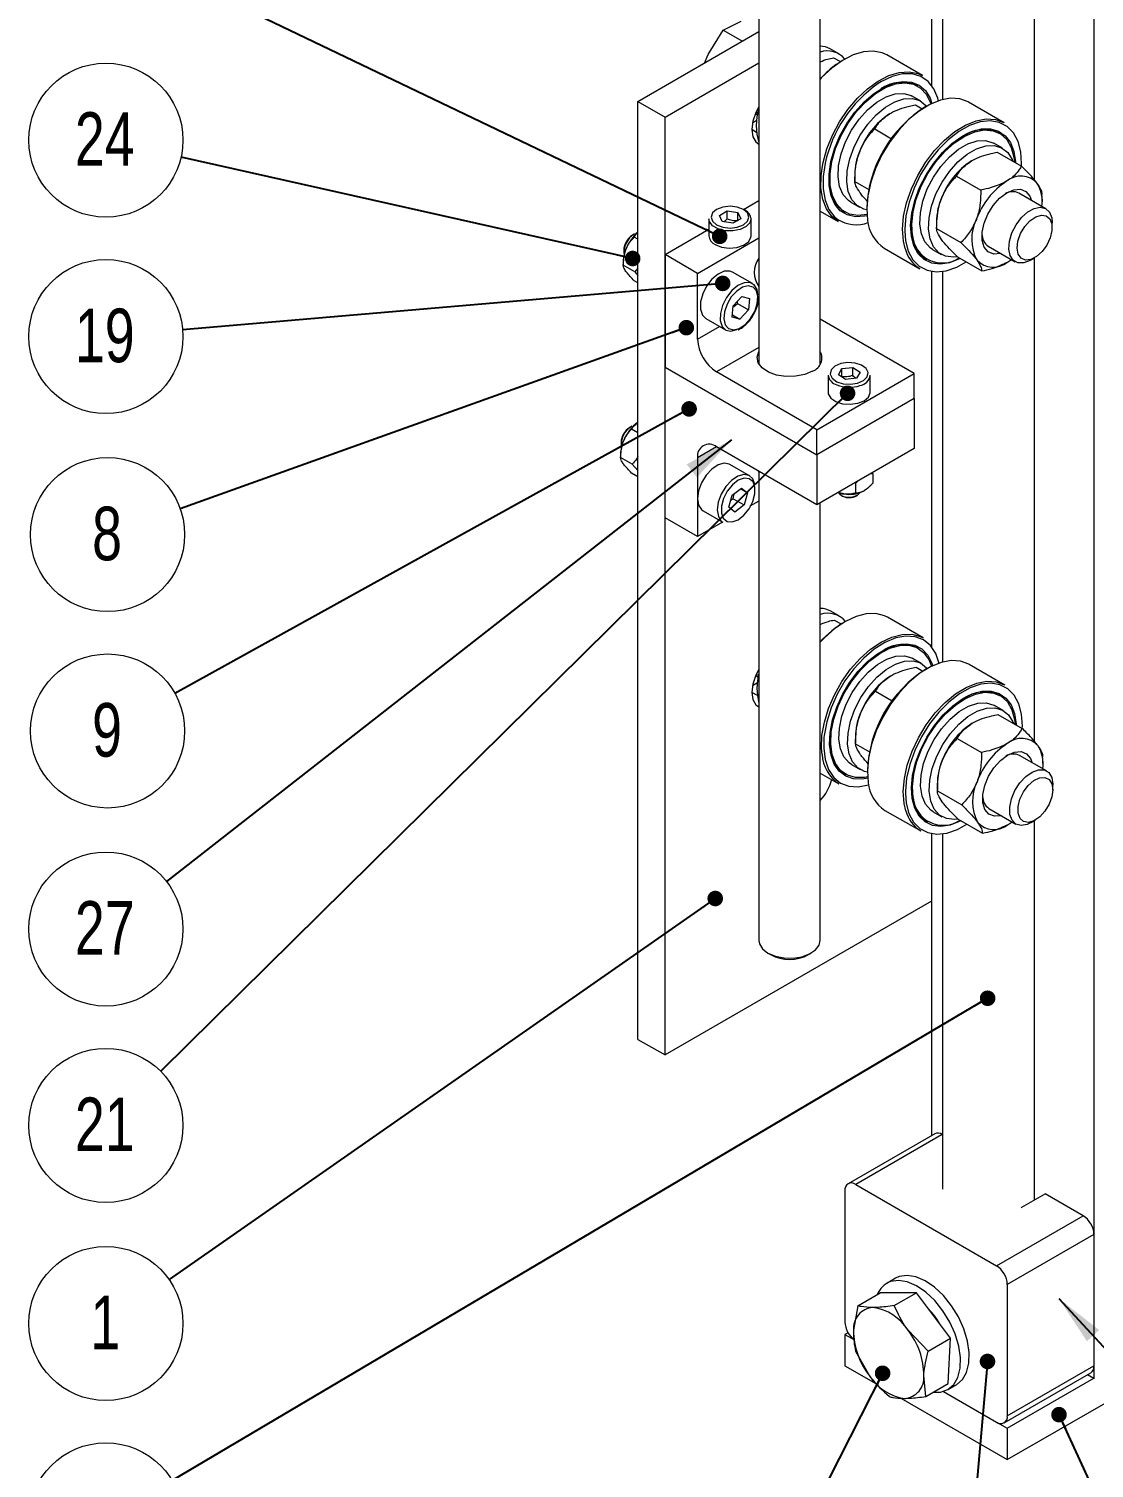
# Model space of a CAD drawing. Header units: millimetres. Extents: x 15 to 415, y 5 to 292.
# Drawn here: x 231.5 to 301, y 101.1 to 195.1 of the extents above; entities that cross this region are included whole.
import ezdxf

# ---------------------------------------------------------------- set-up
doc = ezdxf.new("R2010")
doc.units = ezdxf.units.MM
doc.styles.add('SLDTEXTSTYLE1', font='TXT', dxfattribs={"width": 0.75})
doc.dimstyles.new('SLDDIMSTYLE0', dxfattribs={"dimtxt": 0.18, "dimasz": 1.016, "dimexe": 0, "dimexo": 0.0625, "dimgap": 0, "dimtad": 0, "dimtih": 1, "dimtoh": 1, "dimdec": 0, "dimrnd": 1e-09, "dimzin": 0, "dimdsep": 46, "dimtxsty": 'Standard', "dimblk1": 'DOT', "dimblk2": 'DOT', "dimsah": 1, "dimcen": 0.09, "dimadec": 0, "dimazin": 0, "dimtfac": 1.016, "dimtdec": 0, "dimtofl": 0, "dimtmove": 0, "dimatfit": 3, "dimldrblk": 'DOT', "dimfxl": 1, "dimfrac": 2, "dimtolj": 1, "dimtzin": 0, "dimarcsym": 0})
doc.dimstyles.new('SLDDIMSTYLE1', dxfattribs={"dimtxt": 0.18, "dimasz": 3.302, "dimexe": 0, "dimexo": 0.0625, "dimgap": 0, "dimtad": 0, "dimtih": 1, "dimtoh": 1, "dimdec": 0, "dimrnd": 1e-09, "dimzin": 0, "dimdsep": 46, "dimtxsty": 'Standard', "dimsah": 1, "dimcen": 0.09, "dimadec": 0, "dimazin": 0, "dimtfac": 3.302, "dimtdec": 0, "dimtofl": 0, "dimtmove": 0, "dimatfit": 3, "dimfxl": 1, "dimfrac": 2, "dimtolj": 1, "dimtzin": 0, "dimarcsym": 0})

# ---------------------------------------------------------------- blocks, each defined once
blk = doc.blocks.new('_DOT')
at = {"color": 0, "linetype": 'ByBlock', "lineweight": -2}
blk.add_line((-0.5, 0), (-1, 0), dxfattribs=at)
at = {"color": 0, "linetype": 'ByBlock', "const_width": 0.5}
blk.add_lwpolyline([(-0.25, 0, 1), (0.25, 0, 1)], format="xyb", close=True, dxfattribs=at)
blk = doc.blocks.new('SW_NOTE_14')
at = {"color": 0, "linetype": 'Continuous', "lineweight": 0}
blk.add_circle((-3.579, -3.535), 5.031, dxfattribs=at)
at = {"color": 0, "linetype": 'Continuous', "lineweight": 0, "insert": (-3.65, -1.711), "char_height": 3.5, "attachment_point": 2, "style": 'SLDTEXTSTYLE1'}
blk.add_mtext('21', dxfattribs=at)
blk = doc.blocks.new('SW_NOTE_15')
at = {"color": 0, "linetype": 'Continuous', "lineweight": 0}
blk.add_circle((-4.4, -2.438), 5.031, dxfattribs=at)
at = {"color": 0, "linetype": 'Continuous', "lineweight": 0, "insert": (-4.435, -0.614), "char_height": 3.5, "attachment_point": 2, "style": 'SLDTEXTSTYLE1'}
blk.add_mtext('9', dxfattribs=at)
blk = doc.blocks.new('SW_NOTE_16')
at = {"color": 0, "linetype": 'Continuous', "lineweight": 0}
blk.add_circle((-4.737, -1.694), 5.031, dxfattribs=at)
at = {"color": 0, "linetype": 'Continuous', "lineweight": 0, "insert": (-4.772, 0.129), "char_height": 3.5, "attachment_point": 2, "style": 'SLDTEXTSTYLE1'}
blk.add_mtext('8', dxfattribs=at)
blk = doc.blocks.new('SW_NOTE_17')
at = {"color": 0, "linetype": 'Continuous', "lineweight": 0}
blk.add_circle((-5.012, -0.432), 5.031, dxfattribs=at)
at = {"color": 0, "linetype": 'Continuous', "lineweight": 0, "insert": (-5.082, 1.392), "char_height": 3.5, "attachment_point": 2, "style": 'SLDTEXTSTYLE1'}
blk.add_mtext('19', dxfattribs=at)
blk = doc.blocks.new('SW_NOTE_18')
at = {"color": 0, "linetype": 'Continuous', "lineweight": 0}
blk.add_circle((-4.908, 1.103), 5.031, dxfattribs=at)
at = {"color": 0, "linetype": 'Continuous', "lineweight": 0, "insert": (-4.979, 2.927), "char_height": 3.5, "attachment_point": 2, "style": 'SLDTEXTSTYLE1'}
blk.add_mtext('24', dxfattribs=at)
blk = doc.blocks.new('SW_NOTE_19')
at = {"color": 0, "linetype": 'Continuous', "lineweight": 0}
blk.add_circle((-4.126, -2.879), 5.031, dxfattribs=at)
at = {"color": 0, "linetype": 'Continuous', "lineweight": 0, "insert": (-4.161, -1.055), "char_height": 3.5, "attachment_point": 2, "style": 'SLDTEXTSTYLE1'}
blk.add_mtext('1', dxfattribs=at)
blk = doc.blocks.new('SW_NOTE_22')
at = {"color": 0, "linetype": 'Continuous', "lineweight": 0}
blk.add_circle((-4.329, -2.562), 5.031, dxfattribs=at)
at = {"color": 0, "linetype": 'Continuous', "lineweight": 0, "insert": (-4.364, -0.738), "char_height": 3.5, "attachment_point": 2, "style": 'SLDTEXTSTYLE1'}
blk.add_mtext('3', dxfattribs=at)
blk = doc.blocks.new('SW_NOTE_31')
at = {"color": 0, "linetype": 'Continuous', "lineweight": 0}
blk.add_circle((-3.962, -3.1), 5.031, dxfattribs=at)
at = {"color": 0, "linetype": 'Continuous', "lineweight": 0, "insert": (-4.033, -1.276), "char_height": 3.5, "attachment_point": 2, "style": 'SLDTEXTSTYLE1'}
blk.add_mtext('27', dxfattribs=at)

msp = doc.modelspace()

# ---------------------------------------------------------------- linework, layer by layer
at = {"color": 7, "linetype": 'Continuous', "lineweight": 15}
for p, q in [((301.004, 228.516), (301.004, 106.959)), ((290.397, 218.839), (290.397, 191.391)), ((291.12, 218.422), (291.12, 190.466)), ((297.12, 185.209), (297.12, 217.484)), ((279.136, 210.34), (279.136, 173.186)), ((283.136, 173.186), (283.136, 210.34)), ((276.793, 195.007), (277.971, 195.576)), ((271.236, 190.341), (279.136, 194.9)), ((275.815, 193.414), (276.793, 195.007)), ((276.793, 195.007), (278.057, 194.277)), ((284.354, 193.445), (283.788, 193.772)), ((273.004, 189.321), (279.136, 192.86)), ((275.582, 192.849), (275.815, 193.414)), ((284.007, 193.198), (284.451, 192.942)), ((289.806, 192.031), (287.472, 193.377)), ((289.502, 191.34), (289.431, 191.381)), ((271.236, 129.093), (271.236, 190.341)), ((271.236, 190.341), (273.004, 189.321)), ((289.692, 190.364), (289.127, 190.691)), ((289.346, 190.117), (289.789, 189.861)), ((295.144, 188.95), (292.811, 190.296)), ((273.004, 128.073), (273.004, 189.321)), ((278.982, 189.095), (278.705, 188.935)), ((278.942, 189.641), (279.056, 189.575)), ((287.692, 189.553), (287.692, 189.553)), ((286.692, 188.546), (287.793, 187.911)), ((294.84, 188.259), (294.77, 188.3)), ((295.031, 187.283), (294.465, 187.61)), ((293.031, 186.472), (293.03, 186.472)), ((294.684, 187.036), (296.271, 186.12)), ((285.395, 185.574), (285.395, 185.183)), ((292.031, 185.465), (293.618, 184.549)), ((285.395, 185.124), (286.305, 184.599)), ((297.861, 183.34), (296.1, 184.357)), ((278.117, 183.289), (279.136, 183.877)), ((285.128, 183.762), (285.693, 183.435)), ((297.628, 183.819), (297.628, 184.209)), ((275.871, 182.675), (275.871, 181.562)), ((276.549, 182.895), (277.06, 183.189)), ((276.736, 182.492), (276.549, 182.895)), ((277.433, 182.385), (276.736, 182.492)), ((277.06, 183.189), (277.757, 183.081)), ((277.06, 182.658), (277.06, 183.189)), ((277.944, 182.679), (277.433, 182.385)), ((277.757, 183.081), (277.944, 182.679)), ((277.757, 182.571), (277.757, 183.081)), ((278.621, 181.562), (278.621, 182.675)), ((283.136, 183.18), (284.307, 182.504)), ((284.682, 183.153), (284.753, 183.112)), ((290.733, 182.492), (290.733, 182.102)), ((298.276, 182.111), (298.276, 182.424)), ((271.016, 181.688), (270.882, 181.61)), ((271.236, 181.349), (270.996, 181.488)), ((273.004, 180.338), (275.871, 181.993)), ((275.125, 179.113), (279.136, 181.428)), ((290.734, 182.043), (292.321, 181.127)), ((270.309, 180.618), (270.309, 180.463)), ((287.312, 180.769), (289.646, 179.422)), ((290.466, 180.681), (291.032, 180.354)), ((294.1, 180.893), (295.862, 179.876)), ((270.281, 179.867), (270.281, 179.646)), ((271.03, 179.214), (270.281, 179.646)), ((273.004, 180.338), (273.004, 172.988)), ((275.125, 179.113), (273.004, 180.338)), ((290.021, 180.072), (290.092, 180.031)), ((292.09, 180.191), (293.677, 179.275)), ((295.331, 179.839), (295.331, 179.839)), ((295.359, 179.855), (295.611, 180.021)), ((296.862, 179.975), (297.133, 180.132)), ((297.12, 148.543), (297.12, 180.124)), ((271.236, 178.491), (270.996, 178.629)), ((271.236, 179.457), (271.03, 179.214)), ((271.03, 179.214), (271.236, 178.986)), ((275.125, 174.826), (275.125, 179.113)), ((278.705, 178.455), (277.414, 179.199)), ((290.397, 179.245), (290.397, 154.73)), ((291.12, 179.242), (291.12, 153.732)), ((277.394, 176.257), (277.458, 176.997)), ((277.458, 176.997), (278.017, 177.608)), ((277.504, 176.947), (277.742, 177.146)), ((277.742, 177.146), (277.731, 177.295)), ((277.742, 177.146), (278.449, 176.738)), ((278.449, 176.738), (277.89, 176.127)), ((278.017, 177.608), (278.513, 177.478)), ((278.513, 177.478), (278.449, 176.738)), ((275.665, 176.168), (276.955, 175.423)), ((277.89, 176.127), (277.394, 176.257)), ((277.407, 176.406), (277.89, 176.127)), ((289.267, 172.581), (283.136, 176.12)), ((273.004, 163.157), (273.004, 172.988)), ((273.004, 172.988), (282.903, 167.274)), ((284.547, 172.893), (285.254, 172.976)), ((285.254, 172.976), (285.732, 172.664)), ((285.254, 172.445), (285.254, 172.976)), ((282.903, 168.908), (276.363, 172.683)), ((282.903, 168.908), (289.267, 172.581)), ((283.65, 172.469), (283.65, 171.356)), ((284.317, 172.498), (284.547, 172.893)), ((284.795, 172.186), (284.317, 172.498)), ((284.547, 172.363), (284.547, 172.893)), ((285.503, 172.269), (284.795, 172.186)), ((285.732, 172.664), (285.503, 172.269)), ((286.4, 171.356), (286.4, 172.469)), ((289.267, 170.947), (289.267, 172.581)), ((289.267, 170.947), (282.903, 167.274)), ((289.267, 170.947), (289.267, 167.681)), ((270.839, 169.132), (270.705, 169.055)), ((271.236, 168.691), (270.819, 168.932)), ((282.903, 167.274), (282.903, 168.908)), ((270.133, 168.062), (270.133, 167.907)), ((282.903, 164.008), (276.363, 167.783)), ((289.267, 167.681), (282.903, 164.008)), ((270.105, 167.311), (270.105, 167.09)), ((270.853, 166.658), (270.105, 167.09)), ((270.853, 166.658), (271.236, 166.235)), ((275.125, 167.068), (275.125, 161.933)), ((278.528, 165.899), (277.237, 166.644)), ((277.246, 167.271), (277.246, 167.273)), ((277.248, 167.272), (277.246, 167.271)), ((282.903, 167.274), (282.903, 164.008)), ((271.236, 165.833), (270.819, 166.074)), ((279.091, 166.208), (279.136, 166.111)), ((279.136, 166.182), (279.136, 135.545)), ((285.436, 165.398), (285.581, 165.553)), ((286.558, 166.046), (286.558, 165.413)), ((277.173, 163.846), (277.387, 164.632)), ((277.387, 164.632), (277.991, 165.098)), ((277.46, 164.399), (277.509, 164.726)), ((277.92, 165.043), (278.381, 164.777)), ((277.991, 165.098), (278.381, 164.777)), ((278.381, 164.777), (278.167, 163.991)), ((284.669, 164.71), (284.299, 164.813)), ((284.494, 164.628), (284.59, 164.572)), ((285.436, 165.398), (285.436, 164.765)), ((285.46, 164.572), (285.555, 164.628)), ((275.488, 163.612), (276.778, 162.867)), ((277.563, 163.526), (277.173, 163.846)), ((277.3, 164.313), (277.46, 164.399)), ((277.46, 164.399), (278.167, 163.991)), ((278.167, 163.991), (277.563, 163.526)), ((279.136, 164.247), (278.544, 163.906)), ((283.136, 135.545), (283.136, 164.142)), ((275.125, 161.933), (273.004, 163.157)), ((276.762, 162.877), (275.125, 161.933)), ((284.401, 156.724), (283.835, 157.05)), ((284.054, 156.476), (284.498, 156.22)), ((289.853, 155.309), (287.519, 156.656)), ((289.549, 154.619), (289.478, 154.659)), ((289.739, 153.643), (289.174, 153.969)), ((289.393, 153.395), (289.836, 153.139)), ((295.191, 152.228), (292.858, 153.575)), ((279.029, 152.373), (278.705, 152.186)), ((278.962, 152.935), (279.103, 152.853)), ((287.739, 152.832), (287.739, 152.831)), ((286.739, 151.825), (287.84, 151.189)), ((294.887, 151.537), (294.816, 151.578)), ((295.078, 150.561), (294.512, 150.888)), ((293.077, 149.75), (293.077, 149.75)), ((294.731, 150.314), (296.318, 149.398)), ((285.442, 148.852), (285.442, 148.462)), ((292.078, 148.743), (293.665, 147.827)), ((285.442, 148.402), (286.352, 147.877)), ((297.908, 146.619), (296.147, 147.635)), ((285.175, 147.04), (285.74, 146.714)), ((297.675, 147.097), (297.675, 147.487)), ((283.136, 146.485), (284.354, 145.782)), ((284.729, 146.431), (284.8, 146.391)), ((290.78, 145.771), (290.78, 145.381)), ((290.781, 145.321), (292.368, 144.405)), ((298.323, 145.39), (298.323, 145.703)), ((287.359, 144.047), (289.693, 142.701)), ((290.513, 143.959), (291.079, 143.633)), ((294.147, 144.171), (295.909, 143.154)), ((290.068, 143.35), (290.138, 143.309)), ((292.137, 143.47), (293.724, 142.554)), ((295.378, 143.117), (295.378, 143.117)), ((295.406, 143.134), (295.658, 143.299)), ((296.909, 143.254), (297.18, 143.41)), ((297.12, 118.598), (297.12, 143.375)), ((290.397, 142.531), (290.397, 122.81)), ((291.12, 142.514), (291.12, 119.316)), ((290.397, 138.111), (273.004, 128.073)), ((279.721, 134.729), (279.897, 134.627)), ((282.374, 134.627), (282.551, 134.729)), ((271.236, 129.093), (273.004, 128.073)), ((290.605, 122.93), (284.948, 119.665)), ((291.105, 122.88), (285.448, 119.615)), ((291.12, 122.872), (291.105, 122.88)), ((285.448, 119.615), (294.64, 114.31)), ((284.741, 119.207), (284.741, 110.632)), ((296.302, 118.126), (297.822, 119.003)), ((300.297, 117.575), (297.822, 119.003)), ((294.64, 114.31), (300.297, 117.575)), ((296.254, 118.099), (296.302, 118.126)), ((301.004, 116.35), (295.348, 113.085)), ((301.004, 116.35), (301.004, 107.775)), ((288.045, 113.486), (287.479, 113.159)), ((288.289, 113.596), (288.045, 113.486)), ((295.348, 113.085), (295.348, 104.511)), ((285.592, 111.695), (287.049, 112.536)), ((289.42, 112.543), (287.049, 112.536)), ((287.963, 111.703), (289.42, 112.543)), ((291.637, 109.58), (289.42, 112.543)), ((285.592, 111.695), (285.31, 110.091)), ((290.181, 108.74), (288.867, 110.103)), ((284.948, 109.935), (284.742, 109.817)), ((284.742, 109.817), (284.742, 107.775)), ((284.742, 109.817), (285.362, 109.459)), ((290.181, 108.74), (291.637, 109.58)), ((291.484, 106.609), (291.637, 109.58)), ((285.439, 108.724), (286.342, 107.124)), ((284.742, 107.775), (286.907, 106.526)), ((295.14, 104.053), (300.797, 107.317)), ((295.348, 104.511), (301.004, 107.775)), ((300.59, 107.198), (301.004, 106.959)), ((290.027, 105.769), (289.899, 107.136)), ((290.027, 105.769), (291.484, 106.609)), ((291.478, 106.23), (292.044, 106.557)), ((295.348, 103.695), (301.004, 106.959)), ((301.004, 106.959), (301.03, 106.974)), ((288.394, 105.667), (295.348, 101.653)), ((291.175, 106.102), (294.64, 104.102)), ((295.348, 101.653), (302.798, 105.953)), ((294.684, 104.078), (295.348, 103.695)), ((295.348, 103.695), (295.348, 101.653))]:
    msp.add_line(p, q, dxfattribs=at)
at = {"color": 8, "linetype": 'Continuous', "lineweight": 15}
for p, q in [((278.978, 188.318), (278.661, 188.501)), ((283.272, 186.119), (283.317, 186.345)), ((288.648, 181.885), (288.701, 181.239)), ((288.672, 180.738), (288.56, 181.226)), ((279.044, 177.087), (279.136, 177.141)), ((275.125, 174.826), (276.558, 175.653)), ((279.136, 174.283), (276.363, 172.683)), ((276.363, 167.782), (275.125, 167.068)), ((279.032, 151.539), (278.661, 151.753)), ((283.379, 148.803), (283.359, 148.113)), ((283.253, 147.694), (283.218, 148.109)), ((288.695, 145.163), (288.748, 144.517)), ((288.719, 144.017), (288.607, 144.504))]:
    msp.add_line(p, q, dxfattribs=at)
at = {"color": 7, "linetype": 'Continuous', "lineweight": 15, "flags": 128}
for points in [[(287.472, 193.377), (287.176, 193.515), (286.598, 193.631), (285.96, 193.586), (285.281, 193.381), (284.585, 193.023), (283.893, 192.523), (283.228, 191.898), (283.136, 191.798)], [(283.317, 186.345), (283.569, 187.241), (283.932, 188.138), (284.395, 189.007), (284.945, 189.82), (285.562, 190.551), (286.227, 191.176), (286.919, 191.676), (287.615, 192.034), (288.293, 192.239), (288.932, 192.284), (289.51, 192.168), (289.806, 192.031)], [(290.848, 190.365), (290.801, 190.547), (290.548, 191.16), (290.178, 191.639), (289.704, 191.968), (289.142, 192.135), (288.512, 192.135), (287.834, 191.968), (287.133, 191.639), (286.912, 191.505)], [(283.83, 186.413), (284.068, 187.251), (284.417, 188.089), (284.864, 188.895), (285.392, 189.641), (285.983, 190.3), (286.616, 190.848), (287.267, 191.264), (287.913, 191.535), (288.53, 191.65), (289.097, 191.605), (289.593, 191.402), (289.999, 191.048), (290.302, 190.556), (290.428, 190.207)], [(283.898, 186.43), (284.14, 187.277), (284.497, 188.122), (284.956, 188.932), (285.497, 189.677), (286.101, 190.328), (286.745, 190.86), (287.403, 191.252), (288.051, 191.489), (288.663, 191.563), (289.217, 191.469), (289.69, 191.213), (290.064, 190.804), (290.326, 190.257), (290.352, 190.172)], [(285.128, 183.762), (284.972, 183.867), (284.628, 184.254), (284.402, 184.78), (284.303, 185.42), (284.336, 186.144), (284.5, 186.919), (284.786, 187.708), (285.182, 188.475), (285.669, 189.184), (286.224, 189.801), (286.821, 190.297), (287.433, 190.65), (288.03, 190.843), (288.585, 190.867), (289.072, 190.721), (289.127, 190.691)], [(279.136, 189.997), (278.931, 189.618), (278.73, 189.047), (278.661, 188.502), (278.73, 188.038), (278.931, 187.698), (279.136, 187.555)], [(286.174, 183.268), (285.981, 183.312), (285.537, 183.541), (285.194, 183.928), (284.968, 184.453), (284.869, 185.093), (284.902, 185.817), (285.065, 186.593), (285.352, 187.382), (285.748, 188.149), (286.235, 188.857), (286.79, 189.474), (287.387, 189.971), (287.999, 190.324), (288.596, 190.517), (289.151, 190.54), (289.638, 190.394), (290.034, 190.084), (290.078, 190.032)], [(292.811, 190.296), (292.784, 190.311), (292.245, 190.51), (291.635, 190.548), (290.975, 190.426), (290.285, 190.146), (289.588, 189.717), (288.906, 189.155), (288.262, 188.475), (287.675, 187.702), (287.165, 186.858), (286.748, 185.972), (286.438, 185.072), (286.244, 184.187), (286.173, 183.345), (286.227, 182.573)], [(278.902, 189.554), (278.913, 189.546), (279.037, 189.475)], [(288.56, 181.226), (288.506, 181.998), (288.578, 182.84), (288.771, 183.725), (289.082, 184.626), (289.499, 185.512), (290.009, 186.355), (290.595, 187.129), (291.24, 187.808), (291.921, 188.371), (292.618, 188.799), (293.308, 189.079), (293.968, 189.202), (294.578, 189.163), (295.118, 188.965), (295.144, 188.95)], [(296.28, 186.13), (296.284, 186.27), (296.231, 187.051), (296.05, 187.734), (295.748, 188.294), (295.333, 188.712), (294.821, 188.976), (294.228, 189.074), (293.576, 189.005), (292.886, 188.771), (292.181, 188.379), (291.486, 187.842), (290.825, 187.18), (290.219, 186.415), (289.69, 185.572), (289.256, 184.68), (288.93, 183.771), (288.726, 182.874), (288.648, 182.02), (288.648, 181.885)], [(289.084, 181.535), (289.037, 182.259), (289.115, 183.051), (289.313, 183.883), (289.625, 184.724), (290.04, 185.545), (290.543, 186.314), (291.115, 187.006), (291.736, 187.594), (292.383, 188.057), (293.033, 188.379), (293.663, 188.548), (294.25, 188.557), (294.772, 188.408), (295.211, 188.104), (295.55, 187.657), (295.778, 187.084), (295.887, 186.404), (295.89, 186.34)], [(289.154, 181.589), (289.109, 182.321), (289.192, 183.124), (289.402, 183.966), (289.729, 184.814), (290.162, 185.637), (290.683, 186.403), (291.272, 187.082), (291.908, 187.648), (292.564, 188.079), (293.218, 188.36), (293.842, 188.478), (294.413, 188.43), (294.91, 188.217), (295.312, 187.847), (295.605, 187.336), (295.778, 186.702), (295.814, 186.384)], [(290.466, 180.681), (290.31, 180.786), (289.967, 181.173), (289.741, 181.698), (289.642, 182.338), (289.675, 183.063), (289.838, 183.838), (290.125, 184.627), (290.521, 185.394), (291.008, 186.103), (291.563, 186.72), (292.16, 187.216), (292.772, 187.569), (293.369, 187.762), (293.924, 187.786), (294.411, 187.639), (294.465, 187.61)], [(292.056, 180.19), (291.844, 180.169), (291.32, 180.23), (290.876, 180.46), (290.533, 180.846), (290.306, 181.372), (290.207, 182.012), (290.24, 182.736), (290.404, 183.511), (290.691, 184.301), (291.086, 185.068), (291.573, 185.776), (292.128, 186.393), (292.726, 186.89), (293.337, 187.243), (293.935, 187.436), (294.49, 187.459), (294.977, 187.313), (295.373, 187.003), (295.659, 186.544), (295.696, 186.452)], [(283.827, 186.471), (283.709, 185.654), (283.72, 184.9), (283.858, 184.237), (284.12, 183.69), (284.494, 183.28), (284.682, 183.153)], [(286.198, 182.878), (286.028, 182.84), (285.433, 182.805), (284.899, 182.929), (284.446, 183.209), (284.09, 183.634), (283.843, 184.189), (283.716, 184.854), (283.711, 185.604), (283.83, 186.413)], [(286.19, 182.96), (285.591, 182.89), (285.038, 182.983), (284.565, 183.24), (284.191, 183.649), (283.929, 184.196), (283.79, 184.859), (283.78, 185.613), (283.898, 186.43)], [(284.307, 182.504), (283.889, 182.833), (283.537, 183.325), (283.298, 183.944), (283.18, 184.669), (283.187, 185.478), (283.272, 186.119)], [(294.923, 180.418), (294.887, 180.408), (294.459, 180.379), (294.101, 180.522), (293.843, 180.824), (293.706, 181.261), (293.7, 181.798), (293.826, 182.391), (294.074, 182.992), (294.423, 183.553), (294.846, 184.028), (295.309, 184.379), (295.773, 184.577), (296.201, 184.605), (296.558, 184.463), (296.816, 184.161), (296.922, 183.882)], [(278.122, 183.292), (277.72, 183.447), (277.246, 183.501), (276.773, 183.447), (276.371, 183.292), (276.103, 183.06), (276.009, 182.787), (276.103, 182.514), (276.371, 182.282), (276.773, 182.127), (277.246, 182.073), (277.72, 182.127), (278.122, 182.282), (278.39, 182.514), (278.484, 182.787), (278.39, 183.06), (278.122, 183.292)], [(295.535, 180.277), (295.449, 180.705), (295.49, 181.213), (295.652, 181.756), (295.922, 182.286), (296.275, 182.755), (296.68, 183.123), (297.101, 183.356), (297.502, 183.434), (297.845, 183.35), (298.101, 183.11), (298.247, 182.738), (298.276, 182.424)], [(296.06, 180.376), (295.99, 180.763), (296.044, 181.224), (296.215, 181.709), (296.486, 182.167), (296.827, 182.548), (297.202, 182.809), (297.568, 182.924), (297.888, 182.879), (298.126, 182.679), (298.256, 182.346), (298.264, 181.917), (298.15, 181.437), (297.926, 180.958), (297.615, 180.534), (297.253, 180.208), (296.877, 180.018), (296.529, 179.982), (296.247, 180.106), (296.06, 180.376)], [(276.274, 181.001), (276.691, 180.836), (277.183, 180.769), (277.683, 180.81), (278.125, 180.951), (278.448, 181.176), (278.608, 181.452), (278.621, 181.562)], [(292.279, 180.082), (292.223, 180.054), (291.58, 179.808), (290.969, 179.718), (290.412, 179.788), (289.929, 180.016), (289.538, 180.393), (289.253, 180.905), (289.084, 181.535)], [(288.701, 181.239), (288.881, 180.557), (289.184, 179.997), (289.599, 179.578), (290.111, 179.315), (290.703, 179.216), (291.356, 179.285), (292.046, 179.52), (292.668, 179.858)], [(296.862, 179.975), (296.832, 179.958), (296.417, 179.801), (296.041, 179.804), (295.738, 179.968), (295.535, 180.277)], [(277.414, 179.199), (277.238, 179.266), (276.869, 179.251), (276.464, 179.067), (276.067, 178.732), (275.721, 178.284), (275.464, 177.77), (275.323, 177.248), (275.315, 176.772), (275.439, 176.396), (275.665, 176.168)], [(279.066, 177.721), (279.009, 178.054), (278.822, 178.365), (278.529, 178.522), (278.159, 178.507), (277.754, 178.322), (277.357, 177.987), (277.012, 177.539), (276.754, 177.025), (276.614, 176.503), (276.605, 176.027), (276.729, 175.651), (276.972, 175.414), (277.309, 175.342), (277.701, 175.443), (277.701, 175.443)], [(277.838, 175.521), (278.224, 175.776), (278.577, 176.161), (278.855, 176.632), (279.024, 177.132), (279.065, 177.599), (278.971, 177.978), (278.754, 178.224), (278.441, 178.305), (278.069, 178.214), (277.684, 177.96), (277.33, 177.574), (277.052, 177.103), (276.883, 176.603), (276.843, 176.136), (276.936, 175.757), (277.153, 175.511), (277.466, 175.43), (277.838, 175.521)], [(282.638, 172.734), (282.129, 172.517), (281.531, 172.396), (280.898, 172.382), (280.286, 172.477), (279.749, 172.671), (279.336, 172.948), (279.083, 173.283), (279.012, 173.647), (279.13, 174.006), (279.136, 174.015)], [(284.632, 171.904), (285.11, 171.869), (285.576, 171.942), (285.958, 172.112), (286.198, 172.354), (286.259, 172.631), (286.132, 172.9), (285.837, 173.12), (285.418, 173.259), (284.939, 173.294), (284.473, 173.221), (284.091, 173.05), (283.851, 172.808), (283.79, 172.532), (283.917, 172.263), (284.212, 172.042), (284.632, 171.904)], [(283.65, 171.356), (283.663, 171.247), (283.823, 170.97), (284.146, 170.746), (284.588, 170.604)], [(284.588, 170.604), (285.088, 170.564), (285.58, 170.63), (285.997, 170.795), (286.283, 171.036), (286.398, 171.32), (286.4, 171.356)], [(277.237, 166.644), (277.2, 166.664), (276.858, 166.724), (276.464, 166.611), (276.058, 166.337), (275.685, 165.932), (275.385, 165.441), (275.192, 164.915), (275.125, 164.412), (275.193, 163.987), (275.387, 163.686), (275.488, 163.612)], [(278.873, 165.324), (278.741, 165.692), (278.49, 165.919), (278.149, 165.979), (277.754, 165.866), (277.348, 165.592), (276.975, 165.188), (276.676, 164.696), (276.482, 164.17), (276.416, 163.667), (276.483, 163.242), (276.677, 162.941), (276.778, 162.867)], [(278.875, 165.159), (278.746, 165.505), (278.5, 165.707), (278.166, 165.742), (277.786, 165.603), (277.404, 165.309), (277.068, 164.895), (276.817, 164.41), (276.682, 163.913), (276.679, 163.465), (276.808, 163.118), (277.054, 162.916), (277.387, 162.882), (277.768, 163.02), (278.149, 163.314), (278.486, 163.729), (278.737, 164.214), (278.872, 164.71), (278.875, 165.159)], [(284.59, 164.572), (284.621, 164.556), (284.829, 164.487)], [(284.786, 164.523), (285.077, 164.502), (285.359, 164.546), (285.59, 164.65), (285.736, 164.796), (285.737, 164.798)], [(287.519, 156.656), (287.334, 156.749), (286.771, 156.898), (286.143, 156.887), (285.471, 156.715), (284.777, 156.388), (284.082, 155.916), (283.41, 155.315), (283.136, 155.024)], [(283.218, 148.109), (283.25, 148.932), (283.407, 149.807), (283.682, 150.706), (284.067, 151.6), (284.55, 152.459), (285.115, 153.257), (285.743, 153.968), (286.416, 154.569), (287.11, 155.041), (287.805, 155.368), (288.476, 155.54), (289.104, 155.552), (289.667, 155.402), (289.853, 155.309)], [(290.895, 153.644), (290.894, 153.648), (290.672, 154.292), (290.331, 154.808), (289.882, 155.176), (289.342, 155.386), (288.727, 155.43), (288.06, 155.305), (287.362, 155.018), (286.658, 154.576), (285.972, 153.996), (285.326, 153.297), (284.744, 152.503), (284.244, 151.641), (283.844, 150.74), (283.557, 149.831), (283.394, 148.946), (283.379, 148.803)], [(283.748, 148.356), (283.782, 149.128), (283.938, 149.949), (284.212, 150.791), (284.592, 151.622), (285.066, 152.412), (285.616, 153.134), (286.223, 153.761), (286.863, 154.27), (287.515, 154.643), (288.155, 154.866), (288.759, 154.932), (289.306, 154.837), (289.776, 154.587), (290.152, 154.188), (290.42, 153.657), (290.475, 153.485)], [(283.819, 148.401), (283.855, 149.181), (284.019, 150.012), (284.304, 150.862), (284.699, 151.698), (285.189, 152.488), (285.756, 153.203), (286.377, 153.813), (287.029, 154.296), (287.687, 154.634), (288.325, 154.813), (288.918, 154.826), (289.445, 154.674), (289.884, 154.361), (290.219, 153.899), (290.397, 153.457)], [(279.136, 153.248), (278.931, 152.869), (278.73, 152.298), (278.661, 151.753), (278.73, 151.289), (278.931, 150.949), (279.136, 150.807)], [(285.175, 147.04), (285.018, 147.146), (284.675, 147.532), (284.449, 148.058), (284.35, 148.698), (284.383, 149.422), (284.547, 150.197), (284.833, 150.987), (285.229, 151.753), (285.716, 152.462), (286.271, 153.079), (286.868, 153.576), (287.48, 153.929), (288.077, 154.121), (288.632, 154.145), (289.119, 153.999), (289.174, 153.969)], [(286.221, 146.546), (286.028, 146.59), (285.584, 146.819), (285.241, 147.206), (285.015, 147.731), (284.916, 148.371), (284.949, 149.096), (285.112, 149.871), (285.399, 150.66), (285.795, 151.427), (286.282, 152.135), (286.837, 152.752), (287.434, 153.249), (288.046, 153.602), (288.643, 153.795), (289.198, 153.819), (289.685, 153.672), (290.081, 153.362), (290.125, 153.311)], [(292.858, 153.575), (292.831, 153.59), (292.292, 153.788), (291.682, 153.827), (291.021, 153.704), (290.332, 153.424), (289.635, 152.996), (288.953, 152.433), (288.309, 151.754), (287.722, 150.98), (287.212, 150.137), (286.795, 149.25), (286.485, 148.35), (286.291, 147.465), (286.22, 146.623), (286.274, 145.851)], [(278.923, 152.853), (278.96, 152.825), (279.084, 152.754)], [(288.607, 144.504), (288.553, 145.276), (288.625, 146.118), (288.818, 147.004), (289.129, 147.904), (289.546, 148.79), (290.056, 149.633), (290.642, 150.407), (291.287, 151.086), (291.968, 151.649), (292.665, 152.077), (293.355, 152.357), (294.015, 152.48), (294.625, 152.441), (295.165, 152.243), (295.191, 152.228)], [(296.327, 149.408), (296.331, 149.548), (296.278, 150.33), (296.097, 151.012), (295.795, 151.572), (295.38, 151.991), (294.868, 152.254), (294.275, 152.353), (293.623, 152.284), (292.933, 152.049), (292.228, 151.657), (291.533, 151.12), (290.872, 150.458), (290.266, 149.693), (289.737, 148.85), (289.303, 147.959), (288.977, 147.049), (288.773, 146.152), (288.695, 145.298), (288.695, 145.163)], [(289.131, 144.813), (289.084, 145.537), (289.161, 146.33), (289.36, 147.161), (289.672, 148.002), (290.087, 148.823), (290.589, 149.593), (291.162, 150.284), (291.782, 150.872), (292.43, 151.335), (293.08, 151.657), (293.71, 151.826), (294.297, 151.836), (294.819, 151.686), (295.257, 151.382), (295.597, 150.935), (295.825, 150.362), (295.933, 149.682), (295.937, 149.618)], [(289.201, 144.867), (289.156, 145.6), (289.239, 146.402), (289.449, 147.244), (289.776, 148.093), (290.209, 148.916), (290.73, 149.681), (291.319, 150.36), (291.955, 150.926), (292.611, 151.358), (293.264, 151.638), (293.889, 151.756), (294.46, 151.708), (294.956, 151.495), (295.359, 151.126), (295.652, 150.614), (295.825, 149.98), (295.861, 149.662)], [(290.513, 143.959), (290.357, 144.065), (290.014, 144.451), (289.787, 144.977), (289.689, 145.617), (289.722, 146.341), (289.885, 147.116), (290.172, 147.905), (290.568, 148.672), (291.055, 149.381), (291.61, 149.998), (292.207, 150.494), (292.819, 150.847), (293.416, 151.04), (293.971, 151.064), (294.458, 150.918), (294.512, 150.888)], [(292.103, 143.468), (291.891, 143.447), (291.367, 143.509), (290.923, 143.738), (290.58, 144.125), (290.353, 144.65), (290.254, 145.29), (290.287, 146.014), (290.451, 146.79), (290.737, 147.579), (291.133, 148.346), (291.62, 149.054), (292.175, 149.671), (292.773, 150.168), (293.384, 150.521), (293.982, 150.714), (294.537, 150.738), (295.024, 150.591), (295.42, 150.281), (295.706, 149.822), (295.743, 149.73)], [(283.359, 148.113), (283.455, 147.361), (283.676, 146.717), (284.017, 146.202), (284.466, 145.833), (285.007, 145.623), (285.621, 145.58), (286.289, 145.704), (286.317, 145.713)], [(286.245, 146.156), (285.885, 146.09), (285.307, 146.105), (284.797, 146.278), (284.372, 146.604), (284.048, 147.071), (283.838, 147.662), (283.748, 148.356)], [(286.237, 146.239), (286.024, 146.196), (285.43, 146.183), (284.904, 146.336), (284.465, 146.649), (284.129, 147.11), (283.911, 147.701), (283.819, 148.401)], [(294.97, 143.696), (294.934, 143.686), (294.506, 143.658), (294.148, 143.8), (293.89, 144.102), (293.752, 144.539), (293.746, 145.076), (293.873, 145.669), (294.12, 146.271), (294.47, 146.831), (294.893, 147.306), (295.356, 147.657), (295.82, 147.855), (296.248, 147.884), (296.605, 147.741), (296.863, 147.439), (296.969, 147.161)], [(296.909, 143.254), (296.641, 143.128), (296.244, 143.061), (295.905, 143.156), (295.656, 143.405), (295.518, 143.786), (295.504, 144.264), (295.614, 144.798), (295.84, 145.339), (296.16, 145.84), (296.547, 146.257), (296.966, 146.552), (297.38, 146.698), (297.752, 146.684), (298.049, 146.51), (298.245, 146.192), (298.245, 146.192)], [(298.26, 145.785), (298.323, 145.393), (298.262, 144.929), (298.084, 144.443), (297.807, 143.989), (297.463, 143.615), (297.088, 143.361), (296.723, 143.256), (296.408, 143.311), (296.176, 143.519), (296.053, 143.859), (296.052, 144.293), (296.173, 144.774), (296.403, 145.251), (296.718, 145.671), (297.082, 145.989), (297.457, 146.171), (297.802, 146.196), (298.08, 146.063), (298.26, 145.785)], [(298.245, 146.192), (298.322, 145.758), (298.323, 145.703)], [(292.326, 143.361), (292.27, 143.332), (291.627, 143.086), (291.016, 142.996), (290.459, 143.066), (289.976, 143.294), (289.585, 143.671), (289.3, 144.184), (289.131, 144.813)], [(288.748, 144.517), (288.928, 143.835), (289.231, 143.275), (289.646, 142.856), (290.158, 142.593), (290.75, 142.494), (291.403, 142.563), (292.093, 142.798), (292.714, 143.136)], [(279.136, 135.545), (279.171, 135.327), (279.37, 135.003), (279.725, 134.726), (280.205, 134.523), (280.769, 134.41), (281.364, 134.398), (281.94, 134.488), (282.444, 134.671), (282.832, 134.933), (283.069, 135.249), (283.136, 135.545)], [(290.525, 106.056), (290.984, 106.06), (291.463, 106.222), (291.85, 106.546), (292.126, 107.017), (292.278, 107.613), (292.299, 108.307), (292.189, 109.065), (291.951, 109.853), (291.598, 110.634), (291.146, 111.371), (290.616, 112.029), (290.033, 112.578), (289.424, 112.992), (288.817, 113.253), (288.241, 113.346), (287.723, 113.269), (287.723, 113.269)], [(292.044, 106.557), (292.416, 106.872), (292.692, 107.343), (292.844, 107.94), (292.865, 108.633), (292.754, 109.392), (292.517, 110.18), (292.164, 110.961), (291.712, 111.697), (291.182, 112.355), (290.599, 112.905), (289.989, 113.319), (289.383, 113.579), (288.807, 113.673), (288.289, 113.596)]]:
    msp.add_lwpolyline(points, dxfattribs=at)
at = {"color": 8, "linetype": 'Continuous', "lineweight": 15, "flags": 128}
for points in [[(283.456, 186.321), (283.326, 185.446), (283.325, 184.631), (283.453, 183.905), (283.707, 183.292), (284.077, 182.813), (284.282, 182.643)], [(278.621, 182.675), (278.55, 182.422), (278.304, 182.168), (277.916, 181.981), (277.436, 181.889), (276.932, 181.902), (276.469, 182.02), (276.112, 182.226), (275.908, 182.493), (275.871, 182.675)]]:
    msp.add_lwpolyline(points, dxfattribs=at)
at = {"color": 7, "linetype": 'Continuous', "lineweight": 15}
for centre, radius, start, end in [((283.081, 192.525), 1.434, 60.45852, 87.82424), ((283.588, 192.119), 1.521, 40.81723, 107.31197), ((288.378, 187), 7.125, 125.88666, 137.36768), ((288.458, 189.134), 2.449, 66.58519, 123.95216), ((282.574, 188.776), 3.62, 161.76891, 198.23109), ((294.311, 183.08), 8.142, 121.77125, 178.24633), ((290.409, 185.335), 5.019, 123.15689, 160.13499), ((293.803, 185.983), 2.51, 67.34675, 123.19034), ((289.591, 185.497), 4.196, 158.42357, 178.95752), ((295.747, 182.254), 5.019, 123.15689, 160.13499), ((296.23, 184.019), 1.448, 42.04012, 129.94075), ((298.045, 180.927), 5.019, 123.15689, 160.13499), ((295.693, 183.495), 0.954, 64.76098, 120.44884), ((295.368, 183.812), 2.267, 351.70486, 31.27085), ((294.929, 182.416), 4.196, 158.42357, 178.95752), ((277.976, 182.636), 0.647, 3.39449, 67.93901), ((285.482, 184.494), 2.205, 237.05107, 290.96), ((288.603, 182.774), 2.384, 184.85136, 237.24192), ((295.939, 181.343), 2.915, 153.744, 207.53275), ((271.522, 180.579), 1.213, 121.83112, 178.1866), ((271.75, 180.458), 1.432, 120.83356, 186.94595), ((273.09, 179.676), 2.826, 131.00133, 159.25814), ((276.517, 181.6), 0.647, 183.39463, 247.93888), ((291.112, 181.79), 2.035, 184.51567, 237.57733), ((291.109, 181.756), 1.962, 184.87232, 303.86791), ((294.665, 181.687), 0.975, 180.22482, 234.59945), ((272.56, 179.823), 2.279, 157.98033, 178.89229), ((290.834, 181.32), 2.239, 195.05035, 237.94063), ((280.36, 179.182), 1.537, 142.7614, 217.2386), ((294.43, 180.965), 1.448, 222.03957, 309.94132), ((277.812, 174.948), 2.689, 182.60223, 237.39792), ((282.336, 173.588), 0.907, 289.49243, 28.08596), ((284.441, 172.597), 0.801, 189.20539, 253.23743), ((285.598, 172.587), 0.81, 279.27646, 351.63567), ((272.84, 167.164), 2.742, 125.79815, 159.56139), ((271.35, 168.021), 1.218, 121.94786, 178.06978), ((271.534, 167.922), 1.396, 119.85655, 187.92296), ((272.383, 167.267), 2.278, 157.97956, 178.89273), ((275.88, 167.19), 0.764, 50.81426, 189.22056), ((284.961, 166.662), 1.974, 250.05617, 261.49415), ((284.844, 165.169), 0.648, 214.94012, 264.90495), ((285.027, 166.791), 2.111, 260.23118, 297.3507), ((285.024, 165.415), 0.948, 258.15278, 297.32917), ((283.125, 155.795), 1.443, 60.5022, 89.56481), ((283.63, 155.389), 1.53, 40.92616, 108.84144), ((288.127, 150.589), 6.697, 120.45913, 138.19188), ((288.508, 152.558), 2.314, 65.222, 121.75315), ((294.358, 146.358), 8.142, 121.77111, 178.24649), ((282.636, 152.028), 3.634, 164.46151, 195.53849), ((290.456, 148.613), 5.019, 123.15679, 160.1351), ((293.85, 149.261), 2.51, 67.34899, 123.18809), ((289.638, 148.775), 4.196, 158.42356, 178.9575), ((295.794, 145.532), 5.019, 123.15679, 160.1351), ((296.277, 147.297), 1.448, 42.03981, 129.94106), ((285.751, 147.86), 2.504, 183.81332, 236.08487), ((286.034, 148.313), 2.289, 176.77817, 235.26389), ((298.092, 144.206), 5.019, 123.15679, 160.1351), ((295.74, 146.773), 0.954, 64.76349, 120.44708), ((295.415, 147.09), 2.266, 351.70298, 31.27284), ((294.976, 145.694), 4.196, 158.42356, 178.9575), ((280.663, 146.919), 3.333, 317.8757, 344.96454), ((288.65, 146.053), 2.384, 184.85055, 237.24273), ((295.986, 144.622), 2.915, 153.74392, 207.53282), ((291.159, 145.068), 2.035, 184.51552, 237.57763), ((291.156, 145.034), 1.962, 184.87237, 303.86784), ((294.712, 144.966), 0.975, 180.22279, 234.60148), ((290.881, 144.598), 2.239, 195.04934, 237.94158), ((294.477, 144.244), 1.448, 222.03979, 309.94107), ((281.136, 136.923), 2.609, 241.66988, 298.33012), ((290.812, 122.471), 0.503, 54.39153, 114.30641), ((285.172, 119.277), 0.437, 50.81485, 189.22076), ((299.469, 116.28), 1.537, 2.60216, 57.39772), ((293.812, 113.016), 1.537, 2.60216, 57.39772), ((288.237, 111.869), 1.491, 110.12569, 158.26436), ((286.66, 110.227), 1.356, 93.68341, 185.75289), ((286.146, 108.399), 3.21, 32.06153, 82.36933), ((286.815, 108.177), 4.74, 29.49292, 44.12653), ((286.297, 110.709), 1.558, 182.84001, 232.92536), ((290.137, 110.107), 4.826, 180.18587, 218.17117), ((285.073, 107.12), 4.826, 0.18578, 38.17122), ((300.525, 107.717), 0.483, 304.32548, 6.98228), ((289.063, 108.828), 3.21, 212.06133, 262.36964), ((288.55, 107), 1.356, 273.68333, 5.75314), ((294.916, 104.441), 0.437, 230.81475, 9.22049)]:
    msp.add_arc(centre, radius, start, end, dxfattribs=at)
at = {"color": 8, "linetype": 'Continuous', "lineweight": 15}
for centre, radius, start, end in [((291.83, 184.482), 8.574, 125.00422, 167.61908), ((285.027, 173.888), 2.215, 248.32846, 288.46628)]:
    msp.add_arc(centre, radius, start, end, dxfattribs=at)
at = {"color": 7, "linetype": 'Continuous', "lineweight": 15}
for points, knots in [([(283.136, 192.933), (283.292, 192.998), (283.562, 193.111), (283.875, 193.172), (284.007, 193.198)], [0, 0, 0, 0, 0.577881, 1, 1, 1, 1]), ([(287.664, 189.537), (287.691, 189.553), (288.058, 189.765), (288.639, 189.966), (289.216, 190.089), (289.346, 190.117)], [0, 0, 0, 0, 0.059411, 0.787736, 1, 1, 1, 1]), ([(286.692, 188.546), (286.774, 188.681), (286.992, 189.044), (287.405, 189.347), (287.664, 189.537)], [0, 0, 0, 0, 0.372647, 1, 1, 1, 1]), ([(285.688, 187.04), (285.823, 187.33), (286.09, 187.903), (286.493, 188.333), (286.692, 188.546)], [0, 0, 0, 0, 0.503996, 1, 1, 1, 1]), ([(285.395, 185.124), (285.401, 185.406), (285.413, 185.98), (285.54, 186.627), (285.662, 186.968), (285.688, 187.04)], [0, 0, 0, 0, 0.432381, 0.87955, 1, 1, 1, 1]), ([(292.031, 185.465), (292.112, 185.6), (292.331, 185.963), (292.743, 186.266), (293.002, 186.456)], [0, 0, 0, 0, 0.372648, 1, 1, 1, 1]), ([(293.002, 186.456), (293.03, 186.472), (293.396, 186.684), (293.978, 186.885), (294.554, 187.008), (294.684, 187.036)], [0, 0, 0, 0, 0.059411, 0.787736, 1, 1, 1, 1]), ([(291.027, 183.959), (291.162, 184.248), (291.429, 184.822), (291.831, 185.252), (292.031, 185.465)], [0, 0, 0, 0, 0.503996, 1, 1, 1, 1]), ([(296.271, 186.12), (296.226, 186.043), (296.022, 185.705), (295.686, 185.363), (295.327, 185.146), (295.3, 185.129)], [0, 0, 0, 0, 0.212264, 0.940589, 1, 1, 1, 1]), ([(297.305, 184.989), (297.165, 185.164), (296.888, 185.51), (296.476, 185.918), (296.271, 186.12)], [0, 0, 0, 0, 0.503995, 1, 1, 1, 1]), ([(285.718, 184.404), (285.619, 184.555), (285.423, 184.854), (285.404, 185.035), (285.395, 185.124)], [0, 0, 0, 0, 0.503995, 1, 1, 1, 1]), ([(286.239, 183.792), (286.083, 183.962), (285.886, 184.179), (285.747, 184.364), (285.718, 184.404)], [0, 0, 0, 0, 0.7873584, 1, 1, 1, 1]), ([(293.618, 184.549), (293.612, 184.267), (293.601, 183.693), (293.473, 183.047), (293.351, 182.705), (293.325, 182.633)], [0, 0, 0, 0, 0.432381, 0.87955, 1, 1, 1, 1]), ([(295.3, 185.129), (294.979, 184.976), (294.466, 184.731), (293.848, 184.599), (293.618, 184.549)], [0, 0, 0, 0, 0.627353, 1, 1, 1, 1]), ([(297.628, 184.268), (297.618, 184.347), (297.598, 184.507), (297.46, 184.771), (297.332, 184.951), (297.305, 184.989)], [0, 0, 0, 0, 0.432382, 0.879549, 1, 1, 1, 1]), ([(290.734, 182.043), (290.739, 182.325), (290.751, 182.899), (290.879, 183.546), (291.001, 183.887), (291.027, 183.959)], [0, 0, 0, 0, 0.432381, 0.87955, 1, 1, 1, 1]), ([(277.06, 182.658), (277.034, 182.635), (276.954, 182.562), (276.87, 182.514), (276.812, 182.481)], [0, 0, 0, 0, 0.313927, 1, 1, 1, 1]), ([(277.757, 182.551), (277.632, 182.546), (277.399, 182.538), (277.168, 182.62), (277.06, 182.658)], [0, 0, 0, 0, 0.534746, 1, 1, 1, 1]), ([(293.325, 182.633), (293.19, 182.344), (292.923, 181.77), (292.52, 181.34), (292.321, 181.127)], [0, 0, 0, 0, 0.503996, 1, 1, 1, 1]), ([(270.447, 180.677), (270.521, 180.833), (270.668, 181.142), (270.887, 181.373), (270.996, 181.488)], [0, 0, 0, 0, 0.503992, 1, 1, 1, 1]), ([(270.996, 181.488), (271.035, 181.56), (271.091, 181.663), (271.202, 181.749), (271.236, 181.775)], [0, 0, 0, 0, 0.69759, 1, 1, 1, 1]), ([(291.056, 181.322), (290.957, 181.473), (290.762, 181.773), (290.743, 181.953), (290.734, 182.043)], [0, 0, 0, 0, 0.503995, 1, 1, 1, 1]), ([(270.281, 179.646), (270.297, 179.959), (270.314, 180.316), (270.433, 180.638), (270.447, 180.677)], [0, 0, 0, 0, 0.879029, 1, 1, 1, 1]), ([(292.09, 180.191), (291.914, 180.366), (291.556, 180.721), (291.226, 181.097), (291.086, 181.283), (291.056, 181.322)], [0, 0, 0, 0, 0.432382, 0.879549, 1, 1, 1, 1]), ([(292.321, 181.127), (292.497, 180.952), (292.854, 180.597), (293.185, 180.222), (293.325, 180.036), (293.354, 179.996)], [0, 0, 0, 0, 0.432382, 0.879549, 1, 1, 1, 1]), ([(270.447, 179.248), (270.395, 179.331), (270.293, 179.496), (270.285, 179.596), (270.281, 179.646)], [0, 0, 0, 0, 0.503992, 1, 1, 1, 1]), ([(293.354, 179.996), (293.453, 179.845), (293.649, 179.545), (293.668, 179.365), (293.677, 179.275)], [0, 0, 0, 0, 0.503995, 1, 1, 1, 1]), ([(293.677, 179.275), (293.907, 179.325), (294.524, 179.457), (295.037, 179.702), (295.359, 179.855)], [0, 0, 0, 0, 0.372647, 1, 1, 1, 1]), ([(270.996, 178.629), (270.807, 178.825), (270.592, 179.047), (270.463, 179.227), (270.447, 179.248)], [0, 0, 0, 0, 0.879028, 1, 1, 1, 1]), ([(278.777, 176.434), (278.831, 176.528), (278.971, 176.775), (279.1, 177.204), (279.11, 177.501), (279.115, 177.646)], [0, 0, 0, 0, 0.238338, 0.626095, 1, 1, 1, 1]), ([(277.787, 175.434), (277.855, 175.469), (278.054, 175.57), (278.365, 175.84), (278.637, 176.157), (278.747, 176.374), (278.777, 176.434)], [0, 0, 0, 0, 0.182428, 0.525566, 0.868643, 1, 1, 1, 1]), ([(285.254, 172.445), (285.128, 172.407), (284.891, 172.335), (284.656, 172.354), (284.547, 172.363)], [0, 0, 0, 0, 0.534746, 1, 1, 1, 1]), ([(285.491, 172.248), (285.486, 172.25), (285.407, 172.287), (285.328, 172.369), (285.254, 172.445)], [0, 0, 0, 0, 0.062698, 1, 1, 1, 1]), ([(270.819, 168.932), (270.862, 169.003), (270.956, 169.162), (271.136, 169.294), (271.236, 169.366)], [0, 0, 0, 0, 0.447874, 1, 1, 1, 1]), ([(270.271, 168.122), (270.344, 168.277), (270.491, 168.586), (270.71, 168.817), (270.819, 168.932)], [0, 0, 0, 0, 0.503986, 1, 1, 1, 1]), ([(270.105, 167.09), (270.12, 167.404), (270.137, 167.76), (270.256, 168.083), (270.271, 168.122)], [0, 0, 0, 0, 0.8790398, 1, 1, 1, 1]), ([(270.271, 166.692), (270.219, 166.775), (270.116, 166.94), (270.108, 167.041), (270.105, 167.09)], [0, 0, 0, 0, 0.503992, 1, 1, 1, 1]), ([(270.819, 166.074), (270.63, 166.269), (270.415, 166.491), (270.286, 166.671), (270.271, 166.692)], [0, 0, 0, 0, 0.879028, 1, 1, 1, 1]), ([(271.236, 167.16), (271.212, 167.113), (271.112, 166.916), (270.965, 166.77), (270.853, 166.658)], [0, 0, 0, 0, 0.239423, 1, 1, 1, 1]), ([(286.413, 166.033), (286.419, 166.035), (286.471, 166.052), (286.517, 166.049), (286.558, 166.046)], [0, 0, 0, 0, 0.112424, 1, 1, 1, 1]), ([(285.436, 164.765), (285.216, 164.72), (284.967, 164.669), (284.701, 164.706), (284.669, 164.71)], [0, 0, 0, 0, 0.87903, 1, 1, 1, 1]), ([(285.997, 164.915), (285.874, 164.86), (285.678, 164.771), (285.501, 164.767), (285.436, 164.765)], [0, 0, 0, 0, 0.628898, 1, 1, 1, 1]), ([(286.558, 165.413), (286.516, 165.366), (286.349, 165.177), (286.154, 165.008), (286.006, 164.921), (285.997, 164.915)], [0, 0, 0, 0, 0.240372, 0.952663, 1, 1, 1, 1]), ([(283.136, 156.194), (283.307, 156.266), (283.592, 156.385), (283.922, 156.45), (284.054, 156.476)], [0, 0, 0, 0, 0.600333, 1, 1, 1, 1]), ([(287.71, 152.815), (287.738, 152.831), (288.105, 153.043), (288.686, 153.244), (289.263, 153.367), (289.393, 153.395)], [0, 0, 0, 0, 0.059412, 0.787736, 1, 1, 1, 1]), ([(286.739, 151.825), (286.821, 151.96), (287.039, 152.322), (287.452, 152.625), (287.71, 152.815)], [0, 0, 0, 0, 0.372647, 1, 1, 1, 1]), ([(285.735, 150.319), (285.87, 150.608), (286.137, 151.182), (286.54, 151.611), (286.739, 151.825)], [0, 0, 0, 0, 0.503999, 1, 1, 1, 1]), ([(285.442, 148.402), (285.448, 148.685), (285.459, 149.259), (285.587, 149.905), (285.709, 150.246), (285.735, 150.319)], [0, 0, 0, 0, 0.432384, 0.879553, 1, 1, 1, 1]), ([(292.078, 148.743), (292.159, 148.878), (292.378, 149.241), (292.79, 149.544), (293.049, 149.734)], [0, 0, 0, 0, 0.372648, 1, 1, 1, 1]), ([(293.049, 149.734), (293.077, 149.75), (293.443, 149.962), (294.025, 150.163), (294.601, 150.286), (294.731, 150.314)], [0, 0, 0, 0, 0.059412, 0.787736, 1, 1, 1, 1]), ([(291.074, 147.237), (291.208, 147.527), (291.476, 148.1), (291.878, 148.53), (292.078, 148.743)], [0, 0, 0, 0, 0.503999, 1, 1, 1, 1]), ([(296.318, 149.398), (296.272, 149.322), (296.069, 148.983), (295.733, 148.641), (295.374, 148.424), (295.347, 148.408)], [0, 0, 0, 0, 0.212264, 0.940588, 1, 1, 1, 1]), ([(297.352, 148.267), (297.212, 148.442), (296.935, 148.788), (296.523, 149.196), (296.318, 149.398)], [0, 0, 0, 0, 0.503998, 1, 1, 1, 1]), ([(285.765, 147.682), (285.666, 147.833), (285.47, 148.132), (285.451, 148.313), (285.442, 148.402)], [0, 0, 0, 0, 0.503998, 1, 1, 1, 1]), ([(286.286, 147.07), (286.13, 147.24), (285.933, 147.457), (285.794, 147.642), (285.765, 147.682)], [0, 0, 0, 0, 0.787363, 1, 1, 1, 1]), ([(293.665, 147.827), (293.659, 147.545), (293.648, 146.971), (293.52, 146.325), (293.398, 145.984), (293.372, 145.911)], [0, 0, 0, 0, 0.432381, 0.87955, 1, 1, 1, 1]), ([(295.347, 148.408), (295.025, 148.254), (294.513, 148.009), (293.895, 147.877), (293.665, 147.827)], [0, 0, 0, 0, 0.627353, 1, 1, 1, 1]), ([(297.674, 147.546), (297.665, 147.625), (297.645, 147.786), (297.507, 148.05), (297.379, 148.229), (297.352, 148.267)], [0, 0, 0, 0, 0.432382, 0.879548, 1, 1, 1, 1]), ([(290.781, 145.321), (290.786, 145.603), (290.798, 146.177), (290.926, 146.824), (291.048, 147.165), (291.074, 147.237)], [0, 0, 0, 0, 0.432384, 0.879553, 1, 1, 1, 1]), ([(293.372, 145.911), (293.237, 145.622), (292.97, 145.048), (292.567, 144.618), (292.368, 144.405)], [0, 0, 0, 0, 0.503996, 1, 1, 1, 1]), ([(291.103, 144.601), (291.004, 144.752), (290.809, 145.051), (290.79, 145.232), (290.781, 145.321)], [0, 0, 0, 0, 0.503998, 1, 1, 1, 1]), ([(292.137, 143.47), (291.961, 143.644), (291.603, 144), (291.273, 144.375), (291.133, 144.561), (291.103, 144.601)], [0, 0, 0, 0, 0.432385, 0.879552, 1, 1, 1, 1]), ([(292.368, 144.405), (292.544, 144.231), (292.901, 143.875), (293.232, 143.5), (293.372, 143.314), (293.401, 143.274)], [0, 0, 0, 0, 0.432382, 0.879548, 1, 1, 1, 1]), ([(293.401, 143.274), (293.5, 143.123), (293.696, 142.824), (293.715, 142.643), (293.724, 142.554)], [0, 0, 0, 0, 0.503998, 1, 1, 1, 1]), ([(293.724, 142.554), (293.954, 142.603), (294.571, 142.735), (295.084, 142.98), (295.406, 143.134)], [0, 0, 0, 0, 0.372647, 1, 1, 1, 1]), ([(286.573, 111.58), (286.298, 111.593), (285.927, 111.609), (285.661, 111.677), (285.592, 111.695)], [0, 0, 0, 0, 0.742481, 1, 1, 1, 1]), ([(287.963, 111.703), (287.597, 111.655), (287.096, 111.59), (286.684, 111.582), (286.573, 111.58)], [0, 0, 0, 0, 0.731393, 1, 1, 1, 1]), ([(288.867, 110.103), (288.841, 110.138), (288.469, 110.64), (288.207, 111.191), (287.963, 111.703)], [0, 0, 0, 0, 0.070262, 1, 1, 1, 1]), ([(285.31, 110.091), (285.309, 110.056), (285.286, 109.556), (285.365, 109.125), (285.439, 108.724)], [0, 0, 0, 0, 0.070262, 1, 1, 1, 1]), ([(289.899, 107.136), (289.901, 107.171), (289.93, 107.674), (290.06, 108.226), (290.181, 108.74)], [0, 0, 0, 0, 0.070262, 1, 1, 1, 1]), ([(286.342, 107.124), (286.369, 107.089), (286.746, 106.59), (287.218, 106.16), (287.656, 105.761)], [0, 0, 0, 0, 0.070262, 1, 1, 1, 1]), ([(287.656, 105.761), (287.725, 105.743), (287.991, 105.675), (288.362, 105.659), (288.637, 105.646)], [0, 0, 0, 0, 0.257518, 1, 1, 1, 1]), ([(288.637, 105.646), (288.748, 105.648), (289.16, 105.656), (289.661, 105.721), (290.027, 105.769)], [0, 0, 0, 0, 0.2686072, 1, 1, 1, 1])]:
    msp.add_open_spline(points, degree=3, knots=knots, dxfattribs=at)

# ---------------------------------------------------------------- block references
at = {"color": 7, "linetype": 'Continuous', "lineweight": 0}
for name, p in [('SW_NOTE_18', (241.41, 186.711)), ('SW_NOTE_17', (241.514, 175.422)), ('SW_NOTE_16', (241.351, 163.749)), ('SW_NOTE_15', (241.014, 151.669)), ('SW_NOTE_31', (240.464, 139.395)), ('SW_NOTE_14', (240.081, 127.006)), ('SW_NOTE_19', (240.627, 113.414)), ('SW_NOTE_22', (240.831, 100.274))]:
    msp.add_blockref(name, p, dxfattribs=at)

# ---------------------------------------------------------------- leaders
for points, dimstyle in [([(276.573, 181.531), (241.037, 198.574)], 'SLDDIMSTYLE0'), ([(270.894, 180.086), (241.41, 186.711)], 'SLDDIMSTYLE0'), ([(276.769, 178.46), (241.514, 175.422)], 'SLDDIMSTYLE0'), ([(274.394, 175.57), (241.351, 163.749)], 'SLDDIMSTYLE0'), ([(284.919, 171.283), (240.081, 127.006)], 'SLDDIMSTYLE0'), ([(274.576, 170.264), (241.014, 151.669)], 'SLDDIMSTYLE0'), ([(277.35, 168.25), (240.464, 139.395)], 'SLDDIMSTYLE1'), ([(276.28, 138.29), (240.627, 113.414)], 'SLDDIMSTYLE0'), ([(294.062, 131.776), (240.831, 100.274)], 'SLDDIMSTYLE0'), ([(298.704, 112.17), (324.54, 84.197)], 'SLDDIMSTYLE1'), ([(294.054, 108.056), (292.061, 85.401)], 'SLDDIMSTYLE0'), ([(287.207, 107.285), (275.793, 84.872)], 'SLDDIMSTYLE0'), ([(298.72, 104.581), (307.638, 85.077)], 'SLDDIMSTYLE0')]:
    msp.add_leader(points, dimstyle=dimstyle, dxfattribs=at)

doc.saveas('drawing.dxf')
